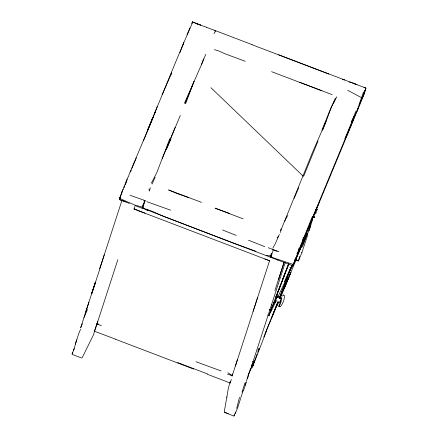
<?xml version="1.0" encoding="UTF-8"?>
<svg xmlns="http://www.w3.org/2000/svg" width="438" height="438" viewBox="0 0 438 438"><rect width="100%" height="100%" fill="white"/><g stroke="black" fill="none" stroke-linecap="round" stroke-linejoin="round"><path stroke-width="0.66" d="M228.351 413.62L224.283 412.235L233.908 416.1L234.188 414.781M268.828 247.437L268.647 247.886L272.923 249.507L272.912 251.302L270.848 255.847L272.201 257.456L293.553 264.536L360.014 104.233L364.033 94.416L365.905 88.098L343.715 79.606L343.228 79.782L342.976 79.322L252.053 44.747M280.588 232.501L281.054 228.789M296.898 253.848L298.711 250.35L298.847 248.149M293.006 265.329L292.962 265.767L276.356 259.504L270.761 257.336L270.668 256.767M283.879 295.409L283.95 295.009C286.578 299.264 276.411 315.152 280.391 301.202M275.59 300.671L275.464 300.933L277.232 295.749L274.889 302.006L275.491 300.643M214.751 30.923L214.817 30.441L206.38 27.282M129.374 203.446L119.448 199.597L120.056 197.095M135.309 205.241L134.072 209.063L269.857 260.873L264.859 258.967M224.278 411.813L228.444 387.657L230.306 381.618M258.464 348.418L257.807 352.294L259.247 348.73M270.175 312.354L269.189 315.519L267.634 314.971M302.488 241.223L303.326 237.352M240.539 398.728L237.807 407.389L235.239 413.592M251.357 366.814L252.37 367.186L256.197 356.625M152.057 184.097L155.178 177.171M246.457 381.005L248.286 375.081M191.724 23.625L192.342 21.9L200.516 25.048L192.342 21.9L192.32 23.165C176.645 58.342 162.613 94.592 147.486 130.185M270.761 257.336L272.086 253.848M236.69 408.38L239.504 397.288M252.37 367.186L253.531 363.217M277.073 296.433L277.232 295.749M150.3 187.678L149.396 191.143L148.953 188.997M281.722 297.917L280.84 300.435M73.562 350.351L78.583 334.002L80.608 329.173M319.395 202.279L319.614 201.458M364.925 90.929L362.806 96.738M269.189 315.519L270.728 310.285L274.577 302.176L273.706 302.839M362.335 98.397L362.653 97.291M279.712 302.62L281.765 297.583M136.349 206.106L141.896 208.187L143.04 204.612L145.334 200.314M299.608 250.054L301.525 245.165M252.562 363.129L251.532 366.601M253.011 365.27L254.024 361.881M142.366 208.055L142.323 207.092L134.931 205.104L119.864 198.524L119.536 198.956L120.592 196.071M144.786 201.54L142.689 207.984M271.045 256.181L270.022 257.057L168.017 218.086C159.969 215.37 152.61 210.667 144.42 208.723L142.706 206.977L143.954 203.128M278.579 279.28L284.027 262.274M296.083 260.249L298.459 260.911L299.811 256.29M309.814 228.455L312.699 219.027M82.355 323.791L80.68 327.744L88.936 302.067M292.732 265.116L292.962 265.767L295.426 258.738M242.017 392.103L244.951 382.971M309.83 227.984L308.872 230.612L310.701 225.335L309.693 224.88M358.925 105.011L363.524 92.046M249.939 370.225L250.443 368.659M91.761 293.378L95.407 282.077L85.147 313.789M279.948 301.908L280.205 301.098M307.383 235.896L302.16 251.773L298.459 260.911M99.754 268.708L121.879 200.62M232.052 376.165L237.495 359.494M253.126 311.325L269.556 260.752M207.645 374.391L230.185 382.987L231.335 379.434M274.905 290.586L284.12 262.225M248.965 373.253L249.572 371.375M251.253 367.126L285.313 262.291M306.819 236.213L307.399 234.429M99.716 268.817L104.277 254.806M293.236 264.645L295.573 257.916M117.827 259.745L93.321 335.141L82.207 357.654M275.031 301.755L275.206 301.207M306.512 235.162L303.003 245.526L302.061 247.027M99.826 269.113L91.602 293.936L95.593 282.537M232.441 375.092L232.835 373.904M279.285 305.757L278.738 306.622L279.34 304.738M75.248 344.126L76.699 339.8M72.423 353.521L72.122 354.402L81.714 358.038M181.031 50.009L183.73 42.464M279.351 234.368L275.442 243.413L272.808 248.242M240.692 398.071L243.172 390.734M245.017 385.259L246.249 381.613M247.399 378.793L248.456 375.656M235.392 366.119L257.56 297.67M234.182 415.919L235.529 411.955M243.446 390.701L246.249 382.423M344.821 138.797L351.851 122.082L355.711 111.466M187.059 34.843L189.922 27.912M365.133 90.288L365.905 88.098L364.016 87.408M184.497 103.149L201.491 64.687L203.555 58.856M279.887 305.018L281.47 300.671M134.258 208.554L134.072 209.063L135.714 209.359M353.515 119.18L346.201 137.099M250.312 369.929L251.434 366.885M356.609 112.391L357.019 111.285M73.409 350.822L72.095 353.866L72.741 352.179M169.807 138.632L156.804 172.61L151.345 183.21M185.646 103.587L194.039 81.446L185 103.472M322.609 130.338C327.131 119.683 330.252 108.498 335.453 98.145M227.974 372.765L232.523 375.777L227.453 374.085M271.483 304.837L272.502 305.259L270.826 310.175L288.582 263.764M157.237 106.637L152.605 118.682L129.007 174.647L128.504 176.886L128.055 176.947L121.863 192.167L121.934 192.89M252.797 366.113L266.331 331.495M125.821 201.83L119.448 199.597L121.654 192.337L123.22 189.315M271.691 317.572L277.949 301.432M276.422 296.104L288.949 263.95M273.799 302.844L274.517 301.005M279.247 298.327L292.08 265.384M306.742 235.332L307.733 233.147L294.528 261.459M125.925 182.268L127.129 179.18M282.483 279.707L288.615 263.983M277.916 291.845L284.711 274.582M248.762 373.877L248.149 375.437L248.899 373.844M289.857 267.196L290.859 267.618L287.12 277.194L277.648 297.495M316.324 208.888L314.347 213.952L318.629 203.889M280.857 284.738L276.57 295.595M285.538 280.638L290.859 267.618M292.234 265.006L289.102 272.792M321.952 130.059L331.194 107.294L336.8 96.803M248.636 374.216L250.087 370.537L249.479 371.621M279.159 298.311L287.169 277.96M363.458 94.296L365.905 88.098M147.688 130.206L152.276 118.616M188.745 197.626L177.456 193.711L168.559 189.928L201.529 202.361M303.66 176.29L318.059 140.926M312.458 216.284L298.711 250.35M180.308 115.413L162.131 158.901M280.676 230.777L312.666 152.03L326.096 121.14M270.022 257.057L270.46 255.962L270.23 254.681M365.648 89.456L295.163 259.581M363.518 95.708L363.879 94.126M275.376 297.878L276.312 295.551M310.312 223.96L314.101 214.582L310.378 223.314M119.448 199.597L120.127 197.916M175.129 127.321L166.221 149.648L170.957 139.07M265.138 333.417L265.904 331.544M266.413 330.296L270.755 319.691M97.794 321.372L94.378 331.21L115.484 339.149M236.241 235.387L222.537 229.988M295.946 259.4L302.275 244.015M120.806 195.496L122.016 192.567M123.965 187.858L124.721 186.024M125.23 184.803L125.985 182.969M126.237 182.361L126.91 180.73M130.524 172.008L131.296 170.136M136.355 157.915L131.904 168.334M143.385 140.943L153.185 117.274M154.598 113.858L155.381 111.964M170.355 75.796L171.138 73.912M179.969 52.582L180.763 50.655M73.622 350.252L74.312 348.588M201.491 64.687L205.778 54.328M299.636 249.726L297.736 253.679M357.222 110.732L358.733 107.08M272.562 315.185L275.146 308.954M275.661 307.706L277.73 302.718M279.537 298.355L286.512 281.519M278.338 301.881L263.796 336.997M279.636 298.749L288.445 277.462M250.333 370.378L251.812 366.814M277.254 305.395L278.546 302.275M280.096 298.535L290.947 272.343L284.404 288.122M256.334 355.897L257.095 354.063M275.962 300.868L275.184 302.729L276.011 300.972M284.12 288.385L296.619 258.59M271.018 319.067L278.097 302.28M294.095 198.392L298.65 187.782M307.443 233.903L309.398 229.337M162.18 94.696L171.784 72.768M83.987 317.561L87.529 309.431M284.361 281.7L290.279 268.965M270.668 312.365L276.252 300.463M303.534 240.539L301.092 245.844M333.488 103.297L334.944 100.171M291.976 266.917L293.394 263.879M302.833 243.742L305.883 237.21M305.116 237.254L301.952 243.999L303.518 240.692M277.665 297.457L278.218 296.285M291.013 268.598L292.568 265.406M284.684 221.31L287.591 215.595M351.21 121.769L354.134 116.043M282.515 296.033L283.386 294.834M298.782 251.604L300.977 247.7M317.265 209.134L316.712 210.092L315.814 209.851M213.974 33.688L215.792 30.786L252.107 44.632M310.224 226.096L310.701 225.335M271.171 309.447L271.615 308.746M183.106 44.999L183.385 44.599M285.696 279.772L286.425 278.771M277.101 237.872L278.163 236.443M144.332 201.967L144.064 200.85L144.463 200.363L145.071 200.976M314.927 213.952L315.809 213.492L317.09 209.413L316.712 210.092L316.17 209.758M270.728 310.285L269.343 309.715M342.379 79.519L342.976 79.322M144.064 200.85L144.781 200.631M142.323 207.092L142.706 206.977M266.123 255.6L270.848 255.847M313.466 217.549L314.314 217.374L314.736 216.569L314.314 217.374L313.723 217.297M215.792 30.786L215.053 30.895L214.817 30.441M270.996 253.438L271.713 253.421M142.876 208.488L142.728 208.247L233.668 243.221L255.995 251.319M98.457 324.038L96.76 323.89L101.463 325.68M349.179 82.07L350.986 82.344L356.965 84.715L353.959 83.532M214.412 49.653L218.748 50.95L224.957 53.759L245.209 61.298M332.135 94.635L299.669 82.256M272.923 249.507L278.929 251.664M230.963 375.07L232.6 375.585M196.782 23.789L206.402 27.2M276.356 259.504L278.031 260.046M134.077 209.03L138.841 210.634M277.057 297.041L281.278 298.513M269.359 309.666L270.826 310.175M221.053 370.937L195.972 361.728M144.463 200.363L130.037 195.266M145.799 209.709L148.416 210.651M170.628 210.191L146.735 201.633M229.408 213.405L215.08 208.154L243.101 218.841M138.775 210.859L144.989 213.153M207.76 374.036L177.664 362.56M115.44 339.242L193.591 369.053M328.757 74L278.59 54.783M264.738 246.638L248.494 240.199M273.372 249.928L277.161 251.379M271.598 71.69L321.82 90.776M252.474 361.569L253.952 362.177M295.612 259.953L297.971 260.966M344.295 79.886L343.715 79.606L344.219 80.017M347.701 90.255L361.7 97.778M301.623 252.157L301.946 252.359M226.785 396.948L227.13 397.25M210.902 87.682L303.091 176.081M229.906 382.675L230.185 382.987M279.126 305.379L279.559 306.211M270.46 255.962L270.635 256.52M192.342 21.9L192.402 22.333"/></g></svg>
